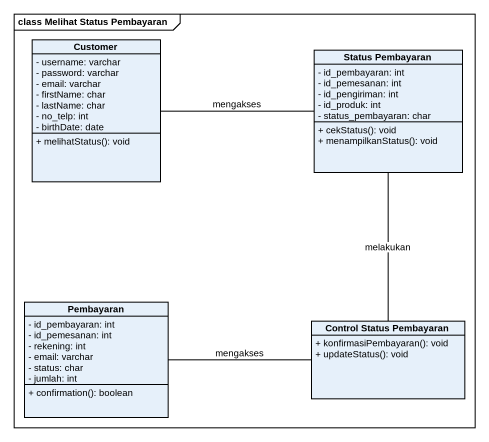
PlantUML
@startuml
mainframe class Melihat Status Pembayaran
hide circle
hide empty members
skinparam classAttributeIconSize 0
class Customer {
  - username: varchar
  - password: varchar
  - email: varchar
  - firstName: char
  - lastName: char
  - no_telp: int
  - birthDate: date
  + melihatStatus(): void
}
class "Status Pembayaran" as Status_Pembayaran {
  - id_pembayaran: int
  - id_pemesanan: int
  - id_pengiriman: int
  - id_produk: int
  - status_pembayaran: char
  + cekStatus(): void
  + menampilkanStatus(): void
}
class Pembayaran {
  - id_pembayaran: int
  - id_pemesanan: int
  - rekening: int
  - email: varchar
  - status: char
  - jumlah: int
  + confirmation(): boolean
}
class "Control Status Pembayaran" as Control_Status_Pembayaran {
  + konfirmasiPembayaran(): void
  + updateStatus(): void
}
Customer -right- Status_Pembayaran : mengakses
Status_Pembayaran -- Control_Status_Pembayaran : melakukan
Control_Status_Pembayaran -left- Pembayaran : mengakses
@enduml
